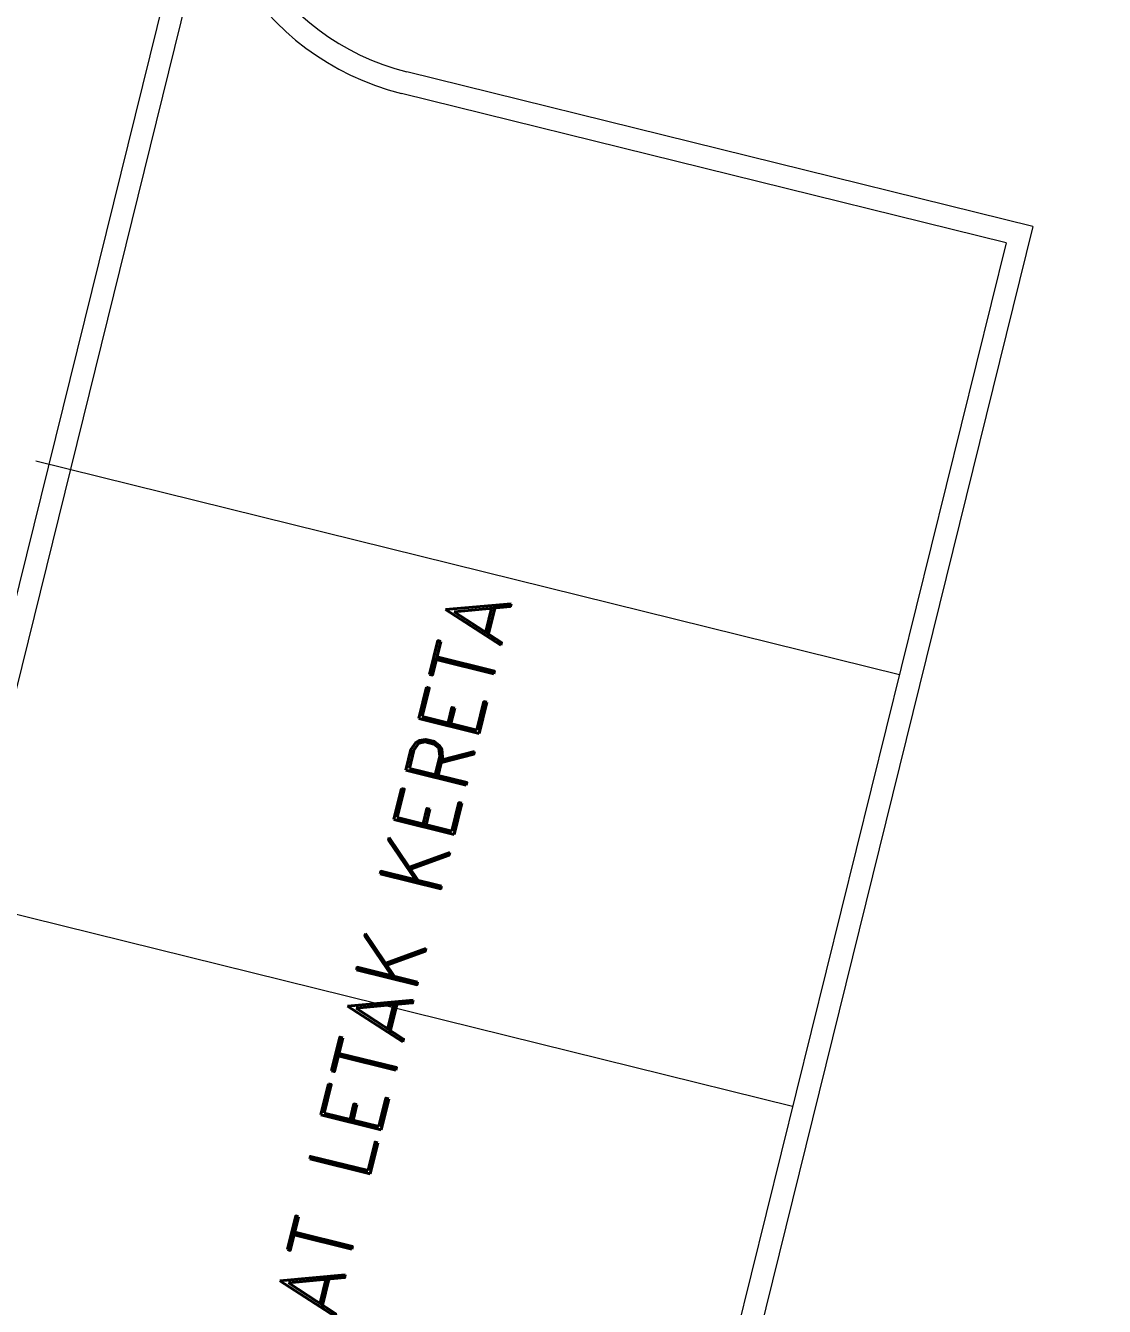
# Model space of a CAD drawing. Header units: inches. Extents: x -86493719 to 430035, y 21644 to 1519532.
# Drawn here: x 37615 to 43679, y 65194 to 72391 of the extents above; entities that cross this region are included whole.
import ezdxf
from ezdxf.enums import TextEntityAlignment as Align

# ---------------------------------------------------------------- set-up
doc = ezdxf.new("R2010")
doc.units = ezdxf.units.IN
doc.header["$MEASUREMENT"] = 0
doc.layers.add('carpark', color=8, linetype='Continuous')
doc.layers.add('kerb', color=8, linetype='Continuous')
doc.layers.add('t3', color=8, linetype='Continuous', lineweight=25)
doc.styles.add('VERDANA1000', font='romand.shx', dxfattribs={"height": 1000})

msp = doc.modelspace()

# ---------------------------------------------------------------- linework, layer by layer
at = {"layer": 'carpark', "linetype": 'Continuous', "lineweight": 0}
for p, q in [((42526.7, 68743.4), (37672.7, 69942.8)), ((41927, 66316.4), (37073, 67515.8))]:
    msp.add_line(p, q, dxfattribs=at)
at = {"layer": 'kerb', "linetype": 'Continuous', "lineweight": 0}
for p, q in [((44861.3, 98724.4), (31989.4, 46632.4)), ((44990.1, 98724.4), (32110.8, 46602.4)), ((43277.8, 71261.8), (39758.6, 72131.4)), ((43126.4, 71170.4), (39728.6, 72010)), ((43277.8, 71261.8), (40219.3, 58884.1)), ((43126.4, 71170.4), (40127.9, 59035.4))]:
    msp.add_line(p, q, dxfattribs=at)
for radius in [1500, 1375]:
    msp.add_arc((40088.5, 73466.2), radius, 166.12028, 256.12028, dxfattribs=at)

# ---------------------------------------------------------------- texts
at = {"layer": 't3', "style": 'VERDANA1000'}
msp.add_text('TEMPAT LETAK KERETA', height=350, rotation=76.12028, dxfattribs=at).set_placement((39535.9, 66599.1), align=Align.MIDDLE_CENTER)

doc.saveas('drawing.dxf')
